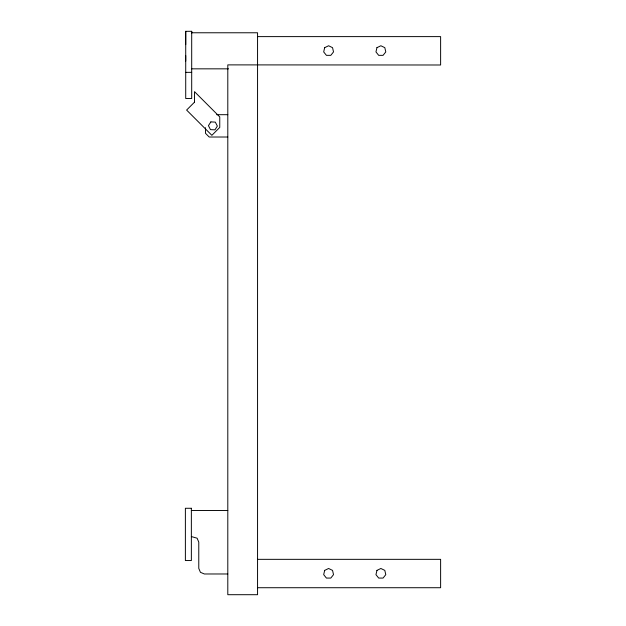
<?xml version="1.0" encoding="UTF-8"?>
<svg xmlns="http://www.w3.org/2000/svg" width="626" height="626" viewBox="0 0 626 626"><rect width="100%" height="100%" fill="white"/><g stroke="black" fill="none" stroke-linecap="round" stroke-linejoin="round"><path stroke-width="0.94" d="M185.719 61.145L185.719 55.542M185.719 44.634L185.719 31.331L191.697 31.3L191.697 98.509L185.719 98.509L185.719 31.3M191.697 33.17L191.697 31.331M191.697 32.771L257.56 32.771L257.56 594.7L227.801 594.7L227.801 64.885L440.618 64.994L440.618 36.613L257.56 36.613M191.697 68.837L228.506 68.837M185.719 72.35L191.697 72.35M216.635 114.691L227.801 114.691M227.801 137.016L209.194 137.016L205.477 133.291L205.477 127.712M191.337 510.511L227.801 510.511M257.56 559.339L440.618 559.339L440.618 587.72L257.56 587.72M227.801 573.979L204.358 573.979L200.437 572.32L198.778 568.4L198.778 542.132L197.12 538.211L191.337 536.552M324.667 47.662L323.689 51.927L326.42 55.346L330.794 55.346L333.517 51.927L332.547 47.662L328.603 45.761L324.667 47.662M376.938 47.662L375.96 51.927L378.691 55.346L383.065 55.346L385.788 51.927L384.818 47.662L380.874 45.761L376.938 47.662M324.667 570.388L323.689 574.652L326.42 578.072L330.794 578.072L333.517 574.652L332.547 570.388L328.603 568.486L324.667 570.388M376.938 570.388L375.96 574.652L378.691 578.072L383.065 578.072L385.788 574.652L384.818 570.388L380.874 568.486L376.938 570.388M210.86 121.898L208.442 125.654L210.485 129.629L214.945 129.84L217.363 126.092L215.321 122.117L210.86 121.898M194.498 102.171L186.611 110.066L211.862 135.318L219.757 127.43L219.757 116.906L194.498 91.646L194.498 102.171M191.36 508.273L185.382 508.273L185.382 560.544L191.36 560.544L191.36 508.273"/></g></svg>
